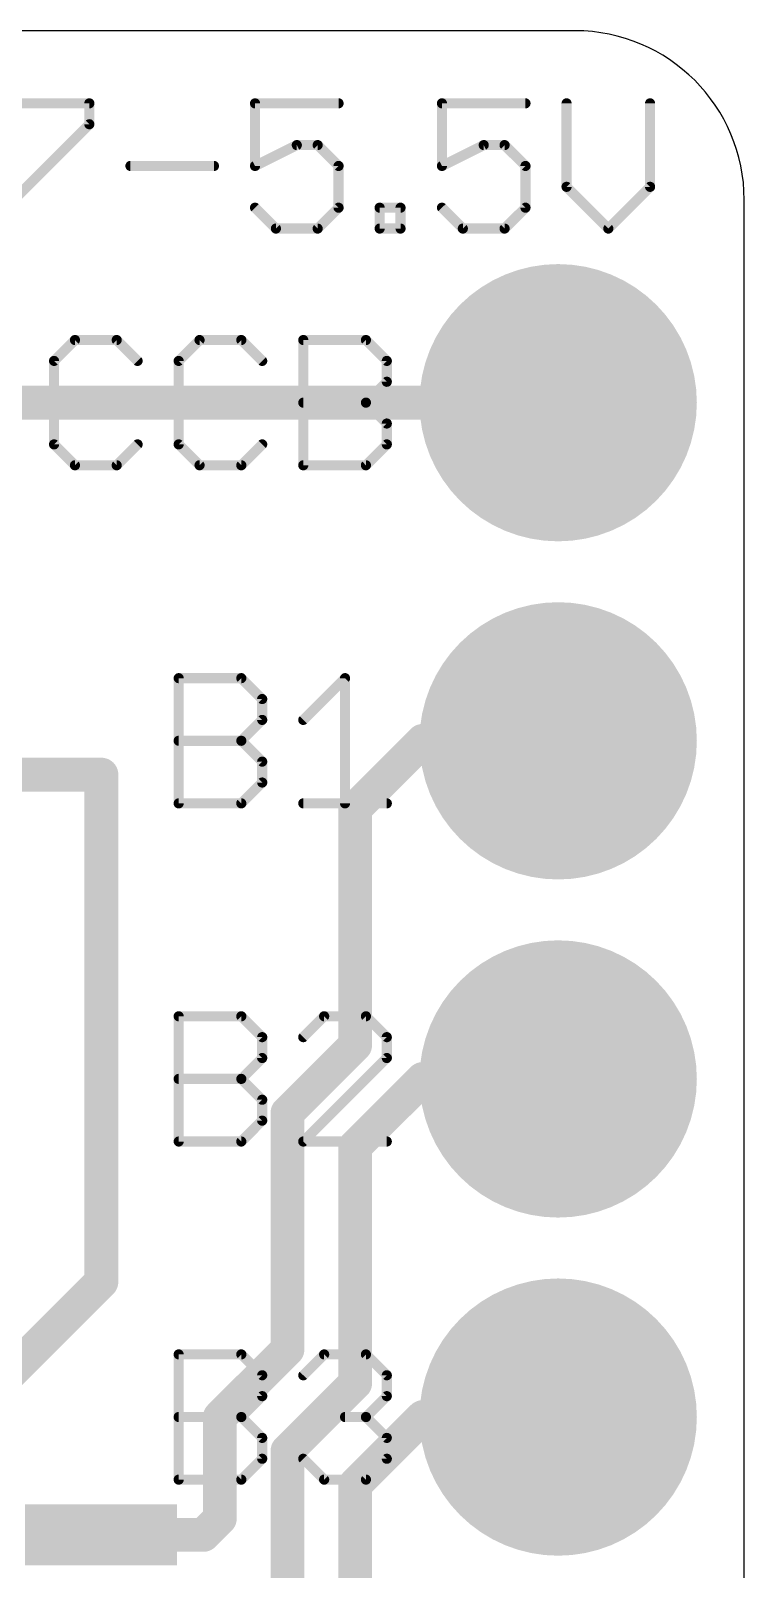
# Model space of a CAD drawing. Extents: x 0.5 to 16, y 1.5 to 29.5.
# Drawn here: x 10.65 to 16, y 17.91 to 29.46 of the extents above; entities that cross this region are included whole.
import ezdxf

# ---------------------------------------------------------------- set-up
doc = ezdxf.new("R2010")
doc.units = 0
for name, color, linetype in [('1', 12, 'CONTINUOUS'), ('17', 110, 'CONTINUOUS'), ('20', 53, 'CONTINUOUS'), ('21', 40, 'CONTINUOUS'), ('29', 253, 'CONTINUOUS')]:
    doc.layers.add(name, color=color, linetype=linetype)

# ---------------------------------------------------------------- blocks, each defined once
blk = doc.blocks.new('ROUNDP')
at = {"const_width": 0.5}
blk.add_lwpolyline([(0, -0.25, 1), (0, 0.25, 1), (0, -0.25)], format="xyb", dxfattribs=at)
blk = doc.blocks.new('RECT')
blk.add_solid([(-0.5, -0.5), (0.5, -0.5), (-0.5, 0.5), (0.5, 0.5)])

msp = doc.modelspace()

# ---------------------------------------------------------------- linework, layer by layer
at = {"layer": '1', "const_width": 0.254}
for points in [[(9.652, 26.67), (14.605, 26.67)], [(13.081, 23.622), (13.589, 24.13)], [(13.589, 24.13), (14.605, 24.13)], [(11.176, 23.876), (9.652, 23.876)], [(11.176, 20.066), (11.176, 23.876)], [(13.081, 21.844), (13.081, 23.622)], [(12.573, 21.336), (13.081, 21.844)], [(13.081, 21.082), (13.589, 21.59)], [(13.589, 21.59), (14.605, 21.59)], [(12.573, 19.558), (12.573, 21.336)], [(13.081, 19.304), (13.081, 21.082)], [(9.652, 18.542), (11.176, 20.066)], [(12.065, 19.05), (12.573, 19.558)], [(12.573, 18.796), (13.081, 19.304)], [(12.065, 18.288), (12.065, 19.05)], [(13.081, 18.542), (13.589, 19.05)], [(13.589, 19.05), (14.605, 19.05)], [(12.573, 17.018), (12.573, 18.796)], [(13.081, 16.51), (13.081, 18.542)], [(11.942, 18.165), (12.065, 18.288)], [(11.1728, 18.165), (11.942, 18.165)]]:
    msp.add_lwpolyline(points, dxfattribs=at)
at = {"layer": '1', "const_width": 0.127}
for points in [[(14.605, 26.6065, 1), (14.605, 26.7335)], [(13.589, 24.1935, 1), (13.589, 24.0665)], [(13.6339, 24.0851, 1), (13.5441, 24.1749)], [(14.605, 24.0665, 1), (14.605, 24.1935)], [(11.2395, 23.876, 1), (11.1125, 23.876)], [(11.176, 23.8125, 1), (11.176, 23.9395)], [(13.1445, 23.622, 1), (13.0175, 23.622)], [(13.0361, 23.6669, 1), (13.1259, 23.5771)], [(13.1259, 21.7991, 1), (13.0361, 21.8889)], [(13.0175, 21.844, 1), (13.1445, 21.844)], [(13.589, 21.6535, 1), (13.589, 21.5265)], [(13.6339, 21.5451, 1), (13.5441, 21.6349)], [(14.605, 21.5265, 1), (14.605, 21.6535)], [(12.6365, 21.336, 1), (12.5095, 21.336)], [(12.5281, 21.3809, 1), (12.6179, 21.2911)], [(13.1445, 21.082, 1), (13.0175, 21.082)], [(13.0361, 21.1269, 1), (13.1259, 21.0371)], [(11.1125, 20.066, 1), (11.2395, 20.066)], [(11.2209, 20.0211, 1), (11.1311, 20.1109)], [(12.6179, 19.5131, 1), (12.5281, 19.6029)], [(12.5095, 19.558, 1), (12.6365, 19.558)], [(13.1259, 19.2591, 1), (13.0361, 19.3489)], [(13.0175, 19.304, 1), (13.1445, 19.304)], [(12.1285, 19.05, 1), (12.0015, 19.05)], [(12.0201, 19.0949, 1), (12.1099, 19.0051)], [(13.589, 19.1135, 1), (13.589, 18.9865)], [(13.6339, 19.0051, 1), (13.5441, 19.0949)], [(14.605, 18.9865, 1), (14.605, 19.1135)], [(12.6365, 18.796, 1), (12.5095, 18.796)], [(12.5281, 18.8409, 1), (12.6179, 18.7511)], [(13.1445, 18.542, 1), (13.0175, 18.542)], [(13.0361, 18.5869, 1), (13.1259, 18.4971)], [(12.1099, 18.2431, 1), (12.0201, 18.3329)], [(11.1728, 18.2285, 1), (11.1728, 18.1015)], [(11.8971, 18.2099, 1), (11.9869, 18.1201)], [(11.942, 18.1015, 1), (11.942, 18.2285)], [(12.0015, 18.288, 1), (12.1285, 18.288)]]:
    msp.add_lwpolyline(points, format="xyb", dxfattribs=at)
at = {"layer": '20'}
for p, q in [((14.732, 29.464), (1.778, 29.464)), ((16.002, 2.794), (16.002, 28.194))]:
    msp.add_line(p, q, dxfattribs=at)
msp.add_arc((14.732, 28.194), 1.27, 0, 90, dxfattribs=at)
at = {"layer": '21', "const_width": 0.0762}
for points in [[(10.4584, 28.9187), (11.0854, 28.9187)], [(11.0854, 28.9187), (11.0854, 28.7619)], [(12.9565, 28.9187), (12.3294, 28.9187)], [(12.3294, 28.9187), (12.3294, 28.4484)], [(14.3598, 28.9187), (13.7327, 28.9187)], [(13.7327, 28.9187), (13.7327, 28.4484)], [(14.6682, 28.9187), (14.6682, 28.2916)], [(15.2953, 28.2916), (15.2953, 28.9187)], [(11.0854, 28.7619), (10.4584, 28.1349)], [(12.3294, 28.4484), (12.643, 28.6052)], [(12.643, 28.6052), (12.7997, 28.6052)], [(12.7997, 28.6052), (12.9565, 28.4484)], [(13.7327, 28.4484), (14.0462, 28.6052)], [(14.0462, 28.6052), (14.203, 28.6052)], [(14.203, 28.6052), (14.3598, 28.4484)], [(11.3939, 28.4484), (12.021, 28.4484)], [(12.9565, 28.4484), (12.9565, 28.1349)], [(14.3598, 28.4484), (14.3598, 28.1349)], [(14.6682, 28.2916), (14.9817, 27.9781)], [(14.9817, 27.9781), (15.2953, 28.2916)], [(12.4862, 27.9781), (12.3294, 28.1349)], [(12.9565, 28.1349), (12.7997, 27.9781)], [(13.2649, 27.9781), (13.2649, 28.1349)], [(13.2649, 28.1349), (13.4217, 28.1349)], [(13.4217, 28.1349), (13.4217, 27.9781)], [(13.8895, 27.9781), (13.7327, 28.1349)], [(14.3598, 28.1349), (14.203, 27.9781)], [(12.7997, 27.9781), (12.4862, 27.9781)], [(13.4217, 27.9781), (13.2649, 27.9781)], [(14.203, 27.9781), (13.8895, 27.9781)], [(10.9773, 27.1407), (10.8205, 26.9839)], [(11.2908, 27.1407), (10.9773, 27.1407)], [(11.4476, 26.9839), (11.2908, 27.1407)], [(11.9128, 27.1407), (11.7561, 26.9839)], [(12.2264, 27.1407), (11.9128, 27.1407)], [(12.3831, 26.9839), (12.2264, 27.1407)], [(12.6916, 26.2001), (12.6916, 27.1407)], [(12.6916, 27.1407), (13.1619, 27.1407)], [(13.1619, 27.1407), (13.3186, 26.9839)], [(10.8205, 26.9839), (10.8205, 26.3569)], [(11.7561, 26.9839), (11.7561, 26.3569)], [(13.3186, 26.9839), (13.3186, 26.8272)], [(13.3186, 26.8272), (13.1619, 26.6704)], [(12.6916, 26.6704), (13.1619, 26.6704)], [(13.1619, 26.6704), (13.3186, 26.5136)], [(13.3186, 26.5136), (13.3186, 26.3569)], [(10.8205, 26.3569), (10.9773, 26.2001)], [(11.2908, 26.2001), (11.4476, 26.3569)], [(11.7561, 26.3569), (11.9128, 26.2001)], [(12.2264, 26.2001), (12.3831, 26.3569)], [(13.3186, 26.3569), (13.1619, 26.2001)], [(10.9773, 26.2001), (11.2908, 26.2001)], [(11.9128, 26.2001), (12.2264, 26.2001)], [(13.1619, 26.2001), (12.6916, 26.2001)], [(11.7561, 23.6601), (11.7561, 24.6007)], [(11.7561, 24.6007), (12.2264, 24.6007)], [(12.2264, 24.6007), (12.3831, 24.4439)], [(12.6916, 24.2872), (13.0051, 24.6007)], [(13.0051, 24.6007), (13.0051, 23.6601)], [(12.3831, 24.4439), (12.3831, 24.2872)], [(12.3831, 24.2872), (12.2264, 24.1304)], [(11.7561, 24.1304), (12.2264, 24.1304)], [(12.2264, 24.1304), (12.3831, 23.9736)], [(12.3831, 23.9736), (12.3831, 23.8169)], [(12.3831, 23.8169), (12.2264, 23.6601)], [(12.2264, 23.6601), (11.7561, 23.6601)], [(12.6916, 23.6601), (13.3186, 23.6601)], [(11.7561, 21.1201), (11.7561, 22.0607)], [(11.7561, 22.0607), (12.2264, 22.0607)], [(12.2264, 22.0607), (12.3831, 21.9039)], [(12.8483, 22.0607), (12.6916, 21.9039)], [(13.1619, 22.0607), (12.8483, 22.0607)], [(13.3186, 21.9039), (13.1619, 22.0607)], [(12.3831, 21.9039), (12.3831, 21.7472)], [(13.3186, 21.7472), (13.3186, 21.9039)], [(12.3831, 21.7472), (12.2264, 21.5904)], [(12.6916, 21.1201), (13.3186, 21.7472)], [(11.7561, 21.5904), (12.2264, 21.5904)], [(12.2264, 21.5904), (12.3831, 21.4336)], [(12.3831, 21.4336), (12.3831, 21.2769)], [(12.3831, 21.2769), (12.2264, 21.1201)], [(12.2264, 21.1201), (11.7561, 21.1201)], [(13.3186, 21.1201), (12.6916, 21.1201)], [(11.7561, 18.5801), (11.7561, 19.5207)], [(11.7561, 19.5207), (12.2264, 19.5207)], [(12.2264, 19.5207), (12.3831, 19.3639)], [(12.6916, 19.3639), (12.8483, 19.5207)], [(12.8483, 19.5207), (13.1619, 19.5207)], [(13.1619, 19.5207), (13.3186, 19.3639)], [(12.3831, 19.3639), (12.3831, 19.2072)], [(13.3186, 19.3639), (13.3186, 19.2072)], [(12.3831, 19.2072), (12.2264, 19.0504)], [(13.3186, 19.2072), (13.1619, 19.0504)], [(11.7561, 19.0504), (12.2264, 19.0504)], [(12.2264, 19.0504), (12.3831, 18.8936)], [(13.1619, 19.0504), (13.0051, 19.0504)], [(13.1619, 19.0504), (13.3186, 18.8936)], [(12.3831, 18.8936), (12.3831, 18.7369)], [(13.3186, 18.8936), (13.3186, 18.7369)], [(12.3831, 18.7369), (12.2264, 18.5801)], [(12.8483, 18.5801), (12.6916, 18.7369)], [(13.3186, 18.7369), (13.1619, 18.5801)], [(12.2264, 18.5801), (11.7561, 18.5801)], [(13.1619, 18.5801), (12.8483, 18.5801)]]:
    msp.add_lwpolyline(points, dxfattribs=at)
at = {"layer": '21', "const_width": 0.0381}
for points in [[(11.1045, 28.9187, 1), (11.0664, 28.9187)], [(11.0854, 28.8997, 1), (11.0854, 28.9378)], [(12.3294, 28.9378, 1), (12.3294, 28.8997)], [(12.3485, 28.9187, 1), (12.3104, 28.9187)], [(12.9565, 28.8997, 1), (12.9565, 28.9378)], [(13.7517, 28.9187, 1), (13.7136, 28.9187)], [(13.7327, 28.9378, 1), (13.7327, 28.8997)], [(14.3598, 28.8997, 1), (14.3598, 28.9378)], [(14.6873, 28.9187, 1), (14.6492, 28.9187)], [(15.3143, 28.9187, 1), (15.2762, 28.9187)], [(11.0664, 28.7619, 1), (11.1045, 28.7619)], [(11.0989, 28.7485, 1), (11.072, 28.7754)], [(12.643, 28.6242, 1), (12.643, 28.5861)], [(12.6515, 28.5881, 1), (12.6344, 28.6222)], [(12.8132, 28.6186, 1), (12.7862, 28.5917)], [(12.7997, 28.5861, 1), (12.7997, 28.6242)], [(14.0462, 28.6242, 1), (14.0462, 28.5861)], [(14.0547, 28.5881, 1), (14.0377, 28.6222)], [(14.2165, 28.6186, 1), (14.1895, 28.5917)], [(14.203, 28.5861, 1), (14.203, 28.6242)], [(11.3939, 28.4675, 1), (11.3939, 28.4294)], [(12.021, 28.4294, 1), (12.021, 28.4675)], [(12.3209, 28.4654, 1), (12.3379, 28.4314)], [(12.3104, 28.4484, 1), (12.3485, 28.4484)], [(12.9755, 28.4484, 1), (12.9374, 28.4484)], [(12.943, 28.4349, 1), (12.97, 28.4619)], [(13.7136, 28.4484, 1), (13.7517, 28.4484)], [(13.7242, 28.4654, 1), (13.7412, 28.4314)], [(14.3788, 28.4484, 1), (14.3407, 28.4484)], [(14.3463, 28.4349, 1), (14.3732, 28.4619)], [(14.6817, 28.3051, 1), (14.6547, 28.2782)], [(15.3088, 28.2782, 1), (15.2818, 28.3051)], [(14.6492, 28.2916, 1), (14.6873, 28.2916)], [(15.2762, 28.2916, 1), (15.3143, 28.2916)], [(12.3429, 28.1483, 1), (12.3159, 28.1214)], [(12.9374, 28.1349, 1), (12.9755, 28.1349)], [(12.97, 28.1214, 1), (12.943, 28.1483)], [(13.2649, 28.1539, 1), (13.2649, 28.1158)], [(13.284, 28.1349, 1), (13.2459, 28.1349)], [(13.4408, 28.1349, 1), (13.4027, 28.1349)], [(13.4217, 28.1158, 1), (13.4217, 28.1539)], [(13.7462, 28.1483, 1), (13.7192, 28.1214)], [(14.3407, 28.1349, 1), (14.3788, 28.1349)], [(14.3732, 28.1214, 1), (14.3463, 28.1483)], [(12.4862, 27.9972, 1), (12.4862, 27.9591)], [(12.4727, 27.9646, 1), (12.4997, 27.9916)], [(12.7862, 27.9916, 1), (12.8132, 27.9646)], [(12.7997, 27.9591, 1), (12.7997, 27.9972)], [(13.2649, 27.9972, 1), (13.2649, 27.9591)], [(13.2459, 27.9781, 1), (13.284, 27.9781)], [(13.4027, 27.9781, 1), (13.4408, 27.9781)], [(13.4217, 27.9591, 1), (13.4217, 27.9972)], [(13.8895, 27.9972, 1), (13.8895, 27.9591)], [(13.876, 27.9646, 1), (13.9029, 27.9916)], [(14.1895, 27.9916, 1), (14.2165, 27.9646)], [(14.203, 27.9591, 1), (14.203, 27.9972)], [(14.9683, 27.9916, 1), (14.9952, 27.9646)], [(14.9683, 27.9646, 1), (14.9952, 27.9916)], [(10.9773, 27.1598, 1), (10.9773, 27.1217)], [(10.9908, 27.1272, 1), (10.9638, 27.1542)], [(11.3043, 27.1542, 1), (11.2774, 27.1272)], [(11.2908, 27.1217, 1), (11.2908, 27.1598)], [(11.9128, 27.1598, 1), (11.9128, 27.1217)], [(11.9263, 27.1272, 1), (11.8994, 27.1542)], [(12.2398, 27.1542, 1), (12.2129, 27.1272)], [(12.2264, 27.1217, 1), (12.2264, 27.1598)], [(12.7106, 27.1407, 1), (12.6725, 27.1407)], [(12.6916, 27.1598, 1), (12.6916, 27.1217)], [(13.1753, 27.1542, 1), (13.1484, 27.1272)], [(13.1619, 27.1217, 1), (13.1619, 27.1598)], [(10.8396, 26.9839, 1), (10.8015, 26.9839)], [(10.8071, 26.9974, 1), (10.834, 26.9705)], [(11.4341, 26.9705, 1), (11.4611, 26.9974)], [(11.7751, 26.9839, 1), (11.737, 26.9839)], [(11.7426, 26.9974, 1), (11.7695, 26.9705)], [(12.3697, 26.9705, 1), (12.3966, 26.9974)], [(13.3377, 26.9839, 1), (13.2996, 26.9839)], [(13.3052, 26.9705, 1), (13.3321, 26.9974)], [(13.2996, 26.8272, 1), (13.3377, 26.8272)], [(13.3321, 26.8137, 1), (13.3052, 26.8406)], [(12.6916, 26.6895, 1), (12.6916, 26.6514)], [(13.1753, 26.6839, 1), (13.1484, 26.6569)], [(13.1484, 26.6839, 1), (13.1753, 26.6569)], [(13.1619, 26.6514, 1), (13.1619, 26.6895)], [(13.3377, 26.5136, 1), (13.2996, 26.5136)], [(13.3052, 26.5002, 1), (13.3321, 26.5271)], [(10.834, 26.3703, 1), (10.8071, 26.3434)], [(10.8015, 26.3569, 1), (10.8396, 26.3569)], [(11.4611, 26.3434, 1), (11.4341, 26.3703)], [(11.7695, 26.3703, 1), (11.7426, 26.3434)], [(11.737, 26.3569, 1), (11.7751, 26.3569)], [(12.3966, 26.3434, 1), (12.3697, 26.3703)], [(13.2996, 26.3569, 1), (13.3377, 26.3569)], [(13.3321, 26.3434, 1), (13.3052, 26.3703)], [(10.9773, 26.2192, 1), (10.9773, 26.1811)], [(11.2908, 26.1811, 1), (11.2908, 26.2192)], [(11.9128, 26.2192, 1), (11.9128, 26.1811)], [(12.2264, 26.1811, 1), (12.2264, 26.2192)], [(12.6916, 26.2192, 1), (12.6916, 26.1811)], [(13.1619, 26.1811, 1), (13.1619, 26.2192)], [(10.9638, 26.1866, 1), (10.9908, 26.2136)], [(11.2774, 26.2136, 1), (11.3043, 26.1866)], [(11.8994, 26.1866, 1), (11.9263, 26.2136)], [(12.2129, 26.2136, 1), (12.2398, 26.1866)], [(12.6725, 26.2001, 1), (12.7106, 26.2001)], [(13.1484, 26.2136, 1), (13.1753, 26.1866)], [(11.7561, 24.6198, 1), (11.7561, 24.5817)], [(11.7751, 24.6007, 1), (11.737, 24.6007)], [(12.2398, 24.6142, 1), (12.2129, 24.5872)], [(12.2264, 24.5817, 1), (12.2264, 24.6198)], [(13.0242, 24.6007, 1), (12.9861, 24.6007)], [(13.0186, 24.5872, 1), (12.9916, 24.6142)], [(12.4022, 24.4439, 1), (12.3641, 24.4439)], [(12.3697, 24.4305, 1), (12.3966, 24.4574)], [(12.3641, 24.2872, 1), (12.4022, 24.2872)], [(12.3966, 24.2737, 1), (12.3697, 24.3006)], [(12.6781, 24.3006, 1), (12.7051, 24.2737)], [(11.7561, 24.1495, 1), (11.7561, 24.1114)], [(12.2398, 24.1439, 1), (12.2129, 24.1169)], [(12.2129, 24.1439, 1), (12.2398, 24.1169)], [(12.2264, 24.1114, 1), (12.2264, 24.1495)], [(12.4022, 23.9736, 1), (12.3641, 23.9736)], [(12.3697, 23.9602, 1), (12.3966, 23.9871)], [(12.3641, 23.8169, 1), (12.4022, 23.8169)], [(12.3966, 23.8034, 1), (12.3697, 23.8303)], [(11.7561, 23.6791, 1), (11.7561, 23.641)], [(12.2129, 23.6736, 1), (12.2398, 23.6466)], [(12.2264, 23.641, 1), (12.2264, 23.6791)], [(12.6916, 23.6791, 1), (12.6916, 23.641)], [(13.3186, 23.641, 1), (13.3186, 23.6791)], [(11.737, 23.6601, 1), (11.7751, 23.6601)], [(12.9861, 23.6601, 1), (13.0242, 23.6601)], [(11.7751, 22.0607, 1), (11.737, 22.0607)], [(11.7561, 22.0798, 1), (11.7561, 22.0417)], [(12.2398, 22.0742, 1), (12.2129, 22.0472)], [(12.2264, 22.0417, 1), (12.2264, 22.0798)], [(12.8483, 22.0798, 1), (12.8483, 22.0417)], [(12.8618, 22.0472, 1), (12.8349, 22.0742)], [(13.1754, 22.0742, 1), (13.1484, 22.0472)], [(13.1619, 22.0417, 1), (13.1619, 22.0798)], [(12.4022, 21.9039, 1), (12.3641, 21.9039)], [(12.3697, 21.8905, 1), (12.3966, 21.9174)], [(12.6781, 21.9174, 1), (12.7051, 21.8905)], [(13.3377, 21.9039, 1), (13.2996, 21.9039)], [(13.3052, 21.8905, 1), (13.3321, 21.9174)], [(12.3641, 21.7472, 1), (12.4022, 21.7472)], [(12.3966, 21.7337, 1), (12.3697, 21.7606)], [(13.2996, 21.7472, 1), (13.3377, 21.7472)], [(13.3321, 21.7337, 1), (13.3052, 21.7606)], [(11.7561, 21.6095, 1), (11.7561, 21.5714)], [(12.2398, 21.6039, 1), (12.2129, 21.5769)], [(12.2129, 21.6039, 1), (12.2398, 21.5769)], [(12.2264, 21.5714, 1), (12.2264, 21.6095)], [(12.4022, 21.4336, 1), (12.3641, 21.4336)], [(12.3697, 21.4202, 1), (12.3966, 21.4471)], [(12.3641, 21.2769, 1), (12.4022, 21.2769)], [(12.3966, 21.2634, 1), (12.3697, 21.2903)], [(11.7561, 21.1392, 1), (11.7561, 21.1011)], [(12.2129, 21.1336, 1), (12.2398, 21.1066)], [(12.2264, 21.1011, 1), (12.2264, 21.1392)], [(12.6916, 21.1392, 1), (12.6916, 21.1011)], [(12.6781, 21.1336, 1), (12.7051, 21.1066)], [(13.3186, 21.1011, 1), (13.3186, 21.1392)], [(11.737, 21.1201, 1), (11.7751, 21.1201)], [(11.7751, 19.5207, 1), (11.737, 19.5207)], [(11.7561, 19.5398, 1), (11.7561, 19.5017)], [(12.2398, 19.5342, 1), (12.2129, 19.5072)], [(12.2264, 19.5017, 1), (12.2264, 19.5398)], [(12.8483, 19.5398, 1), (12.8483, 19.5017)], [(12.8618, 19.5072, 1), (12.8349, 19.5342)], [(13.1754, 19.5342, 1), (13.1484, 19.5072)], [(13.1619, 19.5017, 1), (13.1619, 19.5398)], [(12.4022, 19.3639, 1), (12.3641, 19.3639)], [(12.3697, 19.3505, 1), (12.3966, 19.3774)], [(12.6781, 19.3774, 1), (12.7051, 19.3505)], [(13.3377, 19.3639, 1), (13.2996, 19.3639)], [(13.3052, 19.3505, 1), (13.3321, 19.3774)], [(12.3641, 19.2072, 1), (12.4022, 19.2072)], [(12.3966, 19.1937, 1), (12.3697, 19.2206)], [(13.2996, 19.2072, 1), (13.3377, 19.2072)], [(13.3321, 19.1937, 1), (13.3052, 19.2206)], [(11.7561, 19.0694, 1), (11.7561, 19.0313)], [(12.2398, 19.0639, 1), (12.2129, 19.0369)], [(12.2129, 19.0639, 1), (12.2398, 19.0369)], [(12.2264, 19.0313, 1), (12.2264, 19.0694)], [(13.0051, 19.0694, 1), (13.0051, 19.0313)], [(13.1754, 19.0639, 1), (13.1484, 19.0369)], [(13.1484, 19.0639, 1), (13.1754, 19.0369)], [(13.1619, 19.0313, 1), (13.1619, 19.0694)], [(12.4022, 18.8936, 1), (12.3641, 18.8936)], [(12.3697, 18.8802, 1), (12.3966, 18.9071)], [(13.3377, 18.8936, 1), (13.2996, 18.8936)], [(13.3052, 18.8802, 1), (13.3321, 18.9071)], [(12.3641, 18.7369, 1), (12.4022, 18.7369)], [(12.3966, 18.7234, 1), (12.3697, 18.7503)], [(12.7051, 18.7503, 1), (12.6781, 18.7234)], [(13.2996, 18.7369, 1), (13.3377, 18.7369)], [(13.3321, 18.7234, 1), (13.3052, 18.7503)], [(11.7561, 18.5992, 1), (11.7561, 18.5611)], [(12.2129, 18.5936, 1), (12.2398, 18.5666)], [(12.2264, 18.5611, 1), (12.2264, 18.5992)], [(12.8483, 18.5992, 1), (12.8483, 18.5611)], [(12.8349, 18.5666, 1), (12.8618, 18.5936)], [(13.1484, 18.5936, 1), (13.1754, 18.5666)], [(13.1619, 18.5611, 1), (13.1619, 18.5992)], [(11.737, 18.5801, 1), (11.7751, 18.5801)]]:
    msp.add_lwpolyline(points, format="xyb", dxfattribs=at)

# ---------------------------------------------------------------- block references
at = {"layer": '1', "xscale": 0.3048, "yscale": 0.9906, "rotation": 270}
msp.add_blockref('RECT', (11.1728, 18.165), dxfattribs=at)
at = {"layer": '17'}
for p, xscale, yscale in [((14.605, 26.67), 1.9304, 1.9304), ((14.605, 26.67), 1.9304, 1.9304), ((14.605, 26.67), 1.4064, 1.4064), ((14.605, 24.13), 1.9304, 1.9304), ((14.605, 24.13), 1.9304, 1.9304), ((14.605, 24.13), 1.4064, 1.4064), ((14.605, 21.59), 1.9304, 1.9304), ((14.605, 21.59), 1.9304, 1.9304), ((14.605, 21.59), 1.4064, 1.4064), ((14.605, 19.05), 1.9304, 1.9304), ((14.605, 19.05), 1.9304, 1.9304), ((14.605, 19.05), 1.4064, 1.4064)]:
    msp.add_blockref('ROUNDP', p, dxfattribs=dict(at, xscale=xscale, yscale=yscale))
at = {"layer": '29', "xscale": 2.0828, "yscale": 2.0828}
for p in [(14.605, 26.67), (14.605, 24.13), (14.605, 21.59), (14.605, 19.05)]:
    msp.add_blockref('ROUNDP', p, dxfattribs=at)
at = {"layer": '29', "xscale": 0.4572, "yscale": 1.143, "rotation": 270}
msp.add_blockref('RECT', (11.1728, 18.165), dxfattribs=at)

doc.saveas('drawing.dxf')
